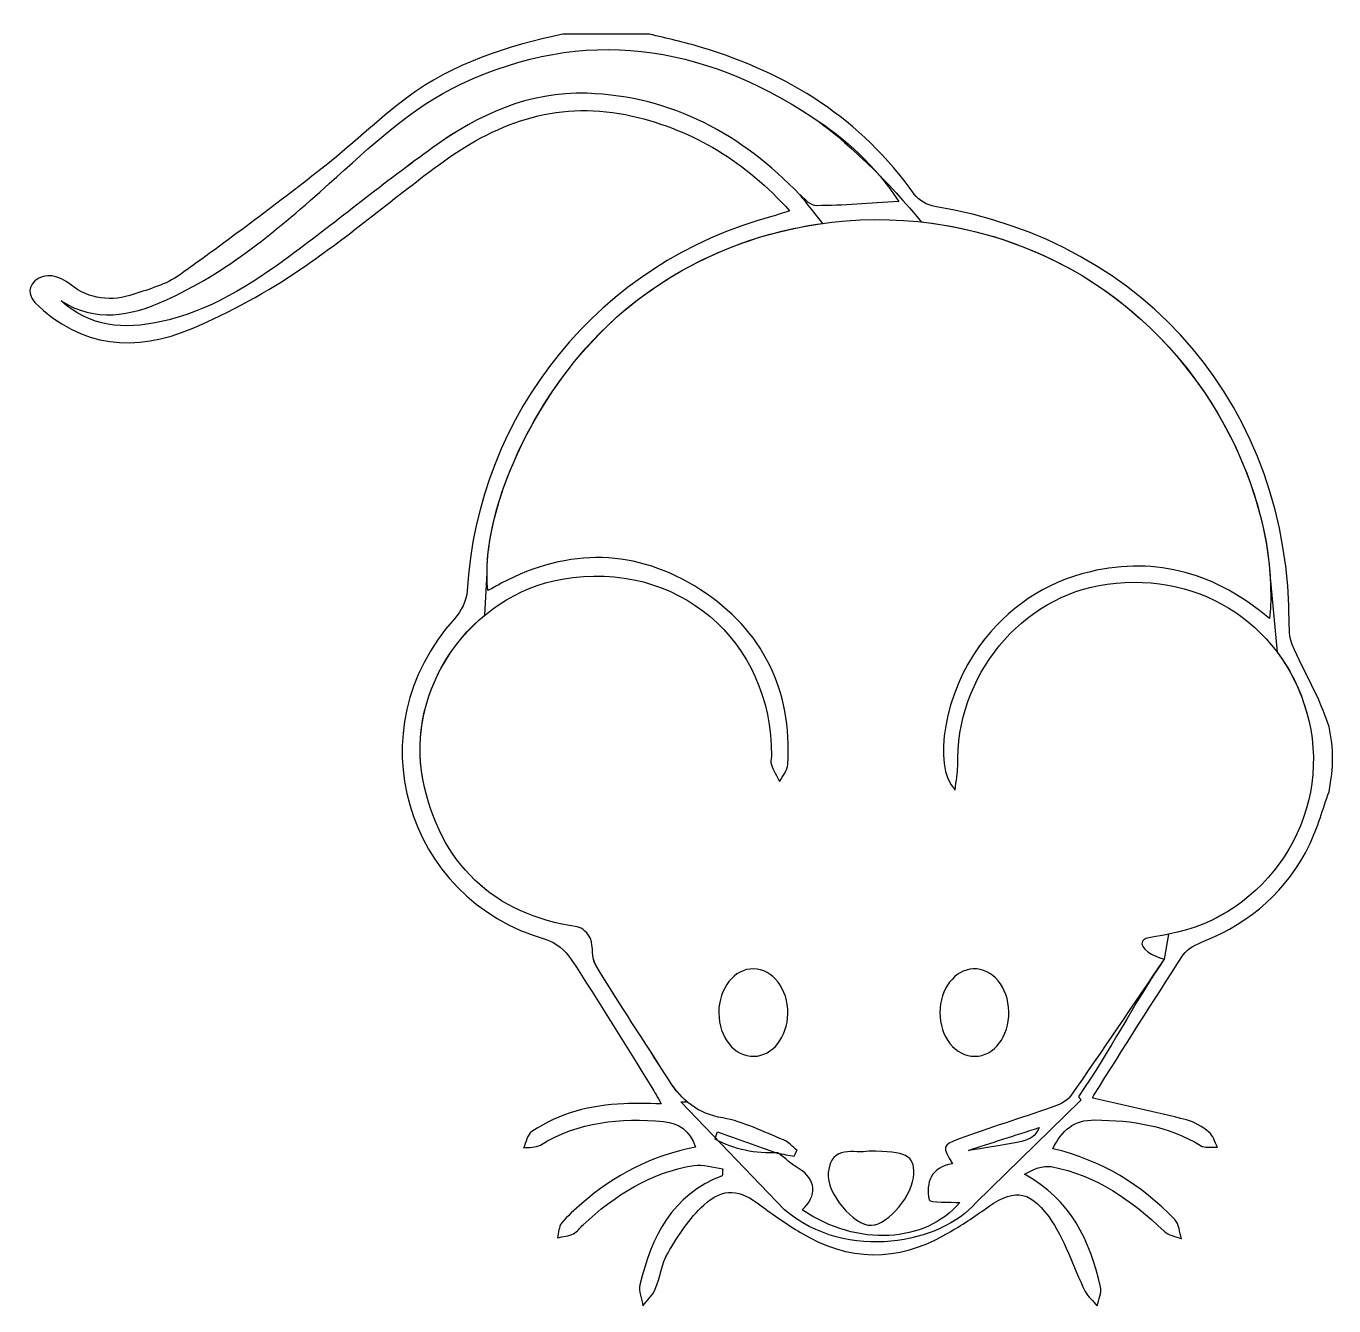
# Model space of a CAD drawing. Header units: centimetres. Extents: x -10.6 to 10.7, y -10 to 10.8.
import ezdxf

# ---------------------------------------------------------------- set-up
doc = ezdxf.new("R2010")
doc.units = ezdxf.units.CM
doc.header["$MEASUREMENT"] = 0
doc.layers.add('Layer 1', color=7, linetype='Continuous')

msp = doc.modelspace()

# ---------------------------------------------------------------- linework, layer by layer
at = {"layer": 'Layer 1'}
for points, knots in [([(-0.44016, 10.65739), (-0.15893, 10.58646), (0.12552, 10.52624), (0.40296, 10.44281), (0.40296, 10.44281), (1.80853, 10.02006), (2.99474, 9.27965), (3.85506, 8.06124), (3.85506, 8.06124), (3.92465, 7.96268), (4.06927, 7.88026), (4.19053, 7.86037), (4.19053, 7.86037), (7.64234, 7.29406), (9.94821, 4.56993), (9.94043, 1.05931), (9.94043, 1.05931), (9.94017, 0.95745), (9.94776, 0.84653), (9.98713, 0.75512), (9.98713, 0.75512), (10.17985, 0.30771), (10.43121, -0.09261), (10.58511, -0.57851), (10.58511, -0.57851), (10.66274, -0.93927), (10.66274, -1.2237), (10.58511, -1.63187), (10.58511, -1.63187), (10.48213, -1.91659), (10.40313, -2.21295), (10.27155, -2.48378), (10.27155, -2.48378), (9.90852, -3.23123), (9.32537, -3.74796), (8.55284, -4.05678), (8.55284, -4.05678), (8.43039, -4.10575), (8.28855, -4.17685), (8.22063, -4.28033), (8.22063, -4.28033), (7.72721, -5.03238), (7.25019, -5.7952), (6.76926, -6.55538), (6.76926, -6.55538), (6.75243, -6.58194), (6.74812, -6.61637), (6.75214, -6.6042), (6.75214, -6.6042), (7.26244, -6.72041), (7.76851, -6.82793), (8.26963, -6.95506), (8.26963, -6.95506), (8.40139, -6.98845), (8.52969, -7.06767), (8.63695, -7.15395), (8.63695, -7.15395), (8.704, -7.20787), (8.72884, -7.31437), (8.7726, -7.39726), (8.7726, -7.39726), (8.68111, -7.39088), (8.57017, -7.41589), (8.50116, -7.37316), (8.50116, -7.37316), (7.97308, -7.046), (7.39568, -6.96255), (6.787, -6.95776), (6.787, -6.95776), (6.43891, -6.95506), (6.25574, -7.12315), (6.10144, -7.42359), (6.10144, -7.42359), (6.89117, -7.6079), (7.53874, -8.0079), (8.08335, -8.57273), (8.08335, -8.57273), (8.15294, -8.64491), (8.15746, -8.77979), (8.19212, -8.88565), (8.19212, -8.88565), (8.096, -8.84575), (7.97736, -8.82943), (7.9074, -8.76227), (7.9074, -8.76227), (7.38355, -8.25967), (6.80673, -7.84956), (6.07802, -7.71497), (6.07802, -7.71497), (5.94163, -7.68978), (5.78822, -7.75669), (5.6417, -7.83665), (5.6417, -7.83665), (6.39888, -8.25067), (6.70765, -8.91472), (6.8786, -9.66651), (6.8786, -9.66651), (6.89979, -9.75967), (6.84412, -9.87027), (6.82407, -9.97277), (6.82407, -9.97277), (6.75798, -9.89551), (6.67265, -9.82773), (6.62912, -9.73933), (6.62912, -9.73933), (6.42976, -9.33468), (6.29582, -8.88555), (6.03666, -8.52563), (6.03666, -8.52563), (5.70696, -8.06766), (5.441, -8.08073), (4.98841, -8.41263), (4.98841, -8.41263), (4.79085, -8.55746), (4.58283, -8.68997), (4.37029, -8.81189), (4.37029, -8.81189), (3.57892, -9.26581), (2.78776, -9.25316), (2.00825, -8.78215), (2.00825, -8.78215), (1.78851, -8.64938), (1.57555, -8.50323), (1.3709, -8.3481), (1.3709, -8.3481), (1.01665, -8.0796), (0.77215, -8.04237), (0.44269, -8.33823), (0.44269, -8.33823), (0.20647, -8.55035), (0.02608, -8.83525), (-0.1395, -9.1115), (-0.1395, -9.1115), (-0.24483, -9.28726), (-0.26629, -9.51134), (-0.34741, -9.70448), (-0.34741, -9.70448), (-0.38929, -9.80425), (-0.47936, -9.88374), (-0.54765, -9.9724), (-0.54765, -9.9724), (-0.56522, -9.85836), (-0.61903, -9.73581), (-0.59448, -9.6317), (-0.59448, -9.6317), (-0.41057, -8.85176), (-0.07949, -8.1735), (0.74108, -7.86209), (0.74108, -7.86209), (0.74312, -7.82478), (0.7451, -7.78745), (0.74711, -7.75014), (0.74711, -7.75014), (0.59048, -7.72945), (0.42747, -7.67002), (0.27832, -7.69463), (0.27832, -7.69463), (-0.42656, -7.8111), (-1.00388, -8.17982), (-1.5187, -8.65822), (-1.5187, -8.65822), (-1.57011, -8.706), (-1.61067, -8.77363), (-1.67054, -8.80205), (-1.67054, -8.80205), (-1.75034, -8.83991), (-1.84408, -8.8483), (-1.93182, -8.86936), (-1.93182, -8.86936), (-1.91134, -8.78861), (-1.91322, -8.68981), (-1.8657, -8.63084), (-1.8657, -8.63084), (-1.77124, -8.51352), (-1.65255, -8.41473), (-1.53865, -8.31424), (-1.53865, -8.31424), (-1.01147, -7.84908), (-0.40454, -7.53756), (0.30875, -7.39746), (0.30875, -7.39746), (0.21236, -7.12565), (0.03803, -7.00556), (-0.21303, -6.98349), (-0.21303, -6.98349), (-0.91423, -6.92195), (-1.59085, -6.9823), (-2.20984, -7.3638), (-2.20984, -7.3638), (-2.28339, -7.40912), (-2.39256, -7.39663), (-2.48522, -7.41095), (-2.48522, -7.41095), (-2.44106, -7.3203), (-2.42111, -7.19389), (-2.34872, -7.14491), (-2.34872, -7.14491), (-1.90083, -6.84183), (-1.39241, -6.71777), (-0.85761, -6.6948), (-0.85761, -6.6948), (-0.67219, -6.68684), (-0.48611, -6.69353), (-0.25148, -6.69353), (-0.25148, -6.69353), (-0.31636, -6.58034), (-0.35731, -6.50327), (-0.40335, -6.4294), (-0.40335, -6.4294), (-0.83637, -5.73508), (-1.26221, -5.03602), (-1.71052, -4.35171), (-1.71052, -4.35171), (-1.80172, -4.21251), (-1.96243, -4.07313), (-2.11814, -4.02868), (-2.11814, -4.02868), (-4.42467, -3.37048), (-5.21578, -0.60439), (-3.60346, 1.1725), (-3.60346, 1.1725), (-3.49649, 1.29042), (-3.40714, 1.46897), (-3.39806, 1.62443), (-3.39806, 1.62443), (-3.23029, 4.51098), (-1.23964, 6.95867), (1.55965, 7.70244), (1.55965, 7.70244), (1.63701, 7.723), (1.71224, 7.75178), (1.83164, 7.79086), (1.83164, 7.79086), (1.12023, 8.58337), (0.28878, 9.09676), (-0.72003, 9.32825), (-0.72003, 9.32825), (-1.86861, 9.59178), (-2.87384, 9.25282), (-3.78906, 8.58678), (-3.78906, 8.58678), (-4.56434, 8.02261), (-5.29454, 7.39454), (-6.08525, 6.85416), (-6.08525, 6.85416), (-6.64016, 6.47493), (-7.24248, 6.14674), (-7.86084, 5.88301), (-7.86084, 5.88301), (-8.77675, 5.49238), (-9.66051, 5.56453), (-10.41198, 6.30343), (-10.41198, 6.30343), (-10.47786, 6.39815), (-10.55303, 6.50049), (-10.41198, 6.65456), (-10.41198, 6.65456), (-10.24278, 6.80278), (-10.01876, 6.73994), (-9.83246, 6.59352), (-9.83246, 6.59352), (-9.52292, 6.35026), (-9.1692, 6.3151), (-8.80537, 6.43771), (-8.80537, 6.43771), (-8.55256, 6.52293), (-8.27988, 6.5959), (-8.06787, 6.74703), (-8.06787, 6.74703), (-7.29113, 7.30056), (-6.5285, 7.87484), (-5.77549, 8.46055), (-5.77549, 8.46055), (-5.29765, 8.83221), (-4.86223, 9.25901), (-4.37936, 9.62347), (-4.37936, 9.62347), (-3.62993, 10.1891), (-2.75085, 10.46262), (-1.8446, 10.65736), (-1.8446, 10.65736), (-1.37649, 10.65739), (-0.90831, 10.65739), (-0.44016, 10.65739)], [0, 0, 0, 0, 0.01388889, 0.01388889, 0.01388889, 0.01388889, 0.02777778, 0.02777778, 0.02777778, 0.02777778, 0.04166667, 0.04166667, 0.04166667, 0.04166667, 0.05555556, 0.05555556, 0.05555556, 0.05555556, 0.06944444, 0.06944444, 0.06944444, 0.06944444, 0.08333333, 0.08333333, 0.08333333, 0.08333333, 0.09722222, 0.09722222, 0.09722222, 0.09722222, 0.11111111, 0.11111111, 0.11111111, 0.11111111, 0.125, 0.125, 0.125, 0.125, 0.13888889, 0.13888889, 0.13888889, 0.13888889, 0.15277778, 0.15277778, 0.15277778, 0.15277778, 0.16666667, 0.16666667, 0.16666667, 0.16666667, 0.18055556, 0.18055556, 0.18055556, 0.18055556, 0.19444444, 0.19444444, 0.19444444, 0.19444444, 0.20833333, 0.20833333, 0.20833333, 0.20833333, 0.22222222, 0.22222222, 0.22222222, 0.22222222, 0.23611111, 0.23611111, 0.23611111, 0.23611111, 0.25, 0.25, 0.25, 0.25, 0.26388889, 0.26388889, 0.26388889, 0.26388889, 0.27777778, 0.27777778, 0.27777778, 0.27777778, 0.29166667, 0.29166667, 0.29166667, 0.29166667, 0.30555556, 0.30555556, 0.30555556, 0.30555556, 0.31944444, 0.31944444, 0.31944444, 0.31944444, 0.33333333, 0.33333333, 0.33333333, 0.33333333, 0.34722222, 0.34722222, 0.34722222, 0.34722222, 0.36111111, 0.36111111, 0.36111111, 0.36111111, 0.375, 0.375, 0.375, 0.375, 0.38888889, 0.38888889, 0.38888889, 0.38888889, 0.40277778, 0.40277778, 0.40277778, 0.40277778, 0.41666667, 0.41666667, 0.41666667, 0.41666667, 0.43055556, 0.43055556, 0.43055556, 0.43055556, 0.44444444, 0.44444444, 0.44444444, 0.44444444, 0.45833333, 0.45833333, 0.45833333, 0.45833333, 0.47222222, 0.47222222, 0.47222222, 0.47222222, 0.48611111, 0.48611111, 0.48611111, 0.48611111, 0.5, 0.5, 0.5, 0.5, 0.51388889, 0.51388889, 0.51388889, 0.51388889, 0.52777778, 0.52777778, 0.52777778, 0.52777778, 0.54166667, 0.54166667, 0.54166667, 0.54166667, 0.55555556, 0.55555556, 0.55555556, 0.55555556, 0.56944444, 0.56944444, 0.56944444, 0.56944444, 0.58333333, 0.58333333, 0.58333333, 0.58333333, 0.59722222, 0.59722222, 0.59722222, 0.59722222, 0.61111111, 0.61111111, 0.61111111, 0.61111111, 0.625, 0.625, 0.625, 0.625, 0.63888889, 0.63888889, 0.63888889, 0.63888889, 0.65277778, 0.65277778, 0.65277778, 0.65277778, 0.66666667, 0.66666667, 0.66666667, 0.66666667, 0.68055556, 0.68055556, 0.68055556, 0.68055556, 0.69444444, 0.69444444, 0.69444444, 0.69444444, 0.70833333, 0.70833333, 0.70833333, 0.70833333, 0.72222222, 0.72222222, 0.72222222, 0.72222222, 0.73611111, 0.73611111, 0.73611111, 0.73611111, 0.75, 0.75, 0.75, 0.75, 0.76388889, 0.76388889, 0.76388889, 0.76388889, 0.77777778, 0.77777778, 0.77777778, 0.77777778, 0.79166667, 0.79166667, 0.79166667, 0.79166667, 0.80555556, 0.80555556, 0.80555556, 0.80555556, 0.81944444, 0.81944444, 0.81944444, 0.81944444, 0.83333333, 0.83333333, 0.83333333, 0.83333333, 0.84722222, 0.84722222, 0.84722222, 0.84722222, 0.86111111, 0.86111111, 0.86111111, 0.86111111, 0.875, 0.875, 0.875, 0.875, 0.88888889, 0.88888889, 0.88888889, 0.88888889, 0.90277778, 0.90277778, 0.90277778, 0.90277778, 0.91666667, 0.91666667, 0.91666667, 0.91666667, 0.93055556, 0.93055556, 0.93055556, 0.93055556, 0.94444444, 0.94444444, 0.94444444, 0.94444444, 0.95833333, 0.95833333, 0.95833333, 0.95833333, 0.97222222, 0.97222222, 0.97222222, 0.97222222, 1, 1, 1, 1]), ([(-9.98757, 6.33092), (-9.51703, 5.90304), (-8.96458, 5.86539), (-8.3816, 5.989), (-8.3816, 5.989), (-7.58383, 6.15815), (-6.91271, 6.58519), (-6.27184, 7.05937), (-6.27184, 7.05937), (-5.4918, 7.63656), (-4.74099, 8.25391), (-3.95248, 8.8189), (-3.95248, 8.8189), (-3.21112, 9.35008), (-2.40406, 9.72952), (-1.45262, 9.69713), (-1.45262, 9.69713), (-0.0598, 9.64977), (1.05132, 9.02752), (1.99988, 8.05269), (1.99988, 8.05269), (2.07571, 7.97474), (2.18271, 7.87312), (2.27449, 7.87386), (2.27449, 7.87386), (2.70179, 7.87725), (3.12888, 7.91278), (3.60418, 7.93956), (3.60418, 7.93956), (3.22503, 8.52667), (2.74217, 8.9576), (2.19546, 9.31598), (2.19546, 9.31598), (0.39751, 10.49457), (-1.49053, 10.78672), (-3.48829, 9.85102), (-3.48829, 9.85102), (-4.31689, 9.46296), (-4.96641, 8.83407), (-5.63663, 8.23193), (-5.63663, 8.23193), (-6.45525, 7.49639), (-7.29475, 6.7849), (-8.31241, 6.32989), (-8.31241, 6.32989), (-8.86518, 6.08277), (-9.42583, 5.97927), (-9.98757, 6.33092)], [0, 0, 0, 0, 0.07692308, 0.07692308, 0.07692308, 0.07692308, 0.15384615, 0.15384615, 0.15384615, 0.15384615, 0.23076923, 0.23076923, 0.23076923, 0.23076923, 0.30769231, 0.30769231, 0.30769231, 0.30769231, 0.38461538, 0.38461538, 0.38461538, 0.38461538, 0.46153846, 0.46153846, 0.46153846, 0.46153846, 0.53846154, 0.53846154, 0.53846154, 0.53846154, 0.61538462, 0.61538462, 0.61538462, 0.61538462, 0.69230769, 0.69230769, 0.69230769, 0.69230769, 0.76923077, 0.76923077, 0.76923077, 0.76923077, 0.84615385, 0.84615385, 0.84615385, 0.84615385, 1, 1, 1, 1]), ([(1.63335, -7.497), (1.30966, -7.38098), (0.98594, -7.26501), (0.66222, -7.14902), (0.66222, -7.14902), (0.65015, -7.189), (0.63809, -7.2289), (0.62602, -7.26882), (0.62602, -7.26882), (0.93757, -7.44154), (1.27869, -7.50612), (1.64231, -7.48819), (1.64231, -7.48819), (1.75664, -7.57593), (1.86435, -7.67459), (1.98667, -7.74925), (1.98667, -7.74925), (2.26144, -7.91697), (2.28655, -8.18854), (2.03861, -8.41547), (2.03861, -8.41547), (2.93639, -9.02383), (4.03108, -8.95583), (4.59496, -8.29731), (4.59496, -8.29731), (4.44346, -8.2867), (4.10815, -8.30488), (4.09799, -8.25574), (4.09799, -8.25574), (4.03991, -7.97507), (4.12598, -7.72046), (4.47624, -7.66971), (4.47624, -7.66971), (4.30725, -7.38957), (4.30156, -7.36724), (4.58427, -7.26318), (4.58427, -7.26318), (5.07674, -7.08189), (5.58016, -6.93044), (6.07546, -6.75648), (6.07546, -6.75648), (6.18973, -6.71632), (6.32631, -6.66112), (6.39053, -6.56945), (6.39053, -6.56945), (6.90586, -5.83362), (7.40624, -5.08739), (7.90844, -4.34838), (7.90844, -4.34838), (7.73905, -4.30615), (7.49431, -4.16725), (7.55752, -4.05628), (7.55752, -4.05628), (7.5935, -3.98865), (7.79787, -3.98445), (7.98062, -3.94441), (7.98062, -3.94441), (9.5782, -3.64554), (10.62778, -2.04687), (10.25609, -0.47551), (10.25609, -0.47551), (9.89996, 1.03013), (8.53987, 1.94974), (6.98552, 1.73585), (6.98552, 1.73585), (5.58717, 1.54344), (4.52394, 0.24569), (4.55987, -1.21939), (4.55987, -1.21939), (4.56265, -1.33263), (4.53563, -1.44661), (4.51732, -1.60491), (4.51732, -1.60491), (4.13256, -1.20618), (4.36608, -0.00929), (4.91327, 0.7338), (4.91327, 0.7338), (5.36804, 1.35139), (5.96793, 1.76192), (6.71244, 1.9367), (6.71244, 1.9367), (7.7993, 2.19181), (8.76188, 1.89998), (9.61989, 1.17621), (9.61989, 1.17621), (9.79586, 2.94148), (8.76058, 5.4314), (6.57819, 6.73923), (6.57819, 6.73923), (4.37731, 8.05815), (1.55328, 7.92673), (-0.50105, 6.44589), (-0.50105, 6.44589), (-2.23494, 5.196), (-3.21493, 2.90497), (-3.06031, 1.63016), (-3.06031, 1.63016), (-2.98453, 1.67196), (-2.915, 1.71197), (-2.84399, 1.74928), (-2.84399, 1.74928), (-1.74745, 2.32523), (-0.65229, 2.31652), (0.38631, 1.64464), (0.38631, 1.64464), (1.39842, 0.98982), (1.87356, 0.02404), (1.80583, -1.18899), (1.80583, -1.18899), (1.80051, -1.28437), (1.71786, -1.37549), (1.67113, -1.46863), (1.67113, -1.46863), (1.62546, -1.37801), (1.57382, -1.28982), (1.53693, -1.19579), (1.53693, -1.19579), (1.52111, -1.15557), (1.53651, -1.10329), (1.53693, -1.05646), (1.53693, -1.05646), (1.55392, 0.82552), (0.00086, 2.14132), (-1.8558, 1.81808), (-1.8558, 1.81808), (-3.34321, 1.55908), (-4.40382, 0.03397), (-4.11558, -1.43148), (-4.11558, -1.43148), (-3.84692, -2.79737), (-2.97549, -3.62488), (-1.6126, -3.82519), (-1.6126, -3.82519), (-1.53116, -3.83715), (-1.42956, -3.93404), (-1.39826, -4.015), (-1.39826, -4.015), (-1.34614, -4.14973), (-1.38424, -4.32843), (-1.31306, -4.44513), (-1.31306, -4.44513), (-0.92984, -5.07352), (-0.52114, -5.68629), (-0.12847, -6.30901), (-0.12847, -6.30901), (0.08007, -6.63977), (0.33976, -6.8531), (0.74963, -6.9247), (0.74963, -6.9247), (1.08904, -6.98394), (1.41096, -7.15055), (1.73573, -7.28176), (1.73573, -7.28176), (1.81783, -7.31494), (1.88117, -7.39455), (1.95319, -7.45279), (1.95319, -7.45279), (1.93821, -7.48422), (1.92324, -7.51571), (1.90826, -7.54714), (1.90826, -7.54714), (1.81798, -7.52938), (1.72757, -7.51157), (1.63335, -7.497)], [0, 0, 0, 0, 0.02380952, 0.02380952, 0.02380952, 0.02380952, 0.04761905, 0.04761905, 0.04761905, 0.04761905, 0.07142857, 0.07142857, 0.07142857, 0.07142857, 0.0952381, 0.0952381, 0.0952381, 0.0952381, 0.11904762, 0.11904762, 0.11904762, 0.11904762, 0.14285714, 0.14285714, 0.14285714, 0.14285714, 0.16666667, 0.16666667, 0.16666667, 0.16666667, 0.19047619, 0.19047619, 0.19047619, 0.19047619, 0.21428571, 0.21428571, 0.21428571, 0.21428571, 0.23809524, 0.23809524, 0.23809524, 0.23809524, 0.26190476, 0.26190476, 0.26190476, 0.26190476, 0.28571429, 0.28571429, 0.28571429, 0.28571429, 0.30952381, 0.30952381, 0.30952381, 0.30952381, 0.33333333, 0.33333333, 0.33333333, 0.33333333, 0.35714286, 0.35714286, 0.35714286, 0.35714286, 0.38095238, 0.38095238, 0.38095238, 0.38095238, 0.4047619, 0.4047619, 0.4047619, 0.4047619, 0.42857143, 0.42857143, 0.42857143, 0.42857143, 0.45238095, 0.45238095, 0.45238095, 0.45238095, 0.47619048, 0.47619048, 0.47619048, 0.47619048, 0.5, 0.5, 0.5, 0.5, 0.52380952, 0.52380952, 0.52380952, 0.52380952, 0.54761905, 0.54761905, 0.54761905, 0.54761905, 0.57142857, 0.57142857, 0.57142857, 0.57142857, 0.5952381, 0.5952381, 0.5952381, 0.5952381, 0.61904762, 0.61904762, 0.61904762, 0.61904762, 0.64285714, 0.64285714, 0.64285714, 0.64285714, 0.66666667, 0.66666667, 0.66666667, 0.66666667, 0.69047619, 0.69047619, 0.69047619, 0.69047619, 0.71428571, 0.71428571, 0.71428571, 0.71428571, 0.73809524, 0.73809524, 0.73809524, 0.73809524, 0.76190476, 0.76190476, 0.76190476, 0.76190476, 0.78571429, 0.78571429, 0.78571429, 0.78571429, 0.80952381, 0.80952381, 0.80952381, 0.80952381, 0.83333333, 0.83333333, 0.83333333, 0.83333333, 0.85714286, 0.85714286, 0.85714286, 0.85714286, 0.88095238, 0.88095238, 0.88095238, 0.88095238, 0.9047619, 0.9047619, 0.9047619, 0.9047619, 0.92857143, 0.92857143, 0.92857143, 0.92857143, 0.95238095, 0.95238095, 0.95238095, 0.95238095, 1, 1, 1, 1]), ([(0.68472, -5.21901), (0.68398, -4.82012), (0.93573, -4.50228), (1.24958, -4.50596), (1.24958, -4.50596), (1.56097, -4.50961), (1.81034, -4.83568), (1.80394, -5.23081), (1.80394, -5.23081), (1.79772, -5.61319), (1.55669, -5.9178), (1.25517, -5.92455), (1.25517, -5.92455), (0.93721, -5.93161), (0.68548, -5.62028), (0.68472, -5.21901)], [0, 0, 0, 0, 0.2, 0.2, 0.2, 0.2, 0.4, 0.4, 0.4, 0.4, 0.6, 0.6, 0.6, 0.6, 1, 1, 1, 1]), ([(5.3894, -5.20248), (5.39519, -5.60488), (5.15315, -5.92135), (4.83714, -5.92458), (4.83714, -5.92458), (4.52305, -5.92781), (4.26842, -5.60766), (4.27064, -5.21243), (4.27064, -5.21243), (4.27281, -4.834), (4.51281, -4.51941), (4.80962, -4.50599), (4.80962, -4.50599), (5.12654, -4.49167), (5.38358, -4.80047), (5.3894, -5.20248)], [0, 0, 0, 0, 0.2, 0.2, 0.2, 0.2, 0.4, 0.4, 0.4, 0.4, 0.6, 0.6, 0.6, 0.6, 1, 1, 1, 1]), ([(4.73633, -7.45027), (5.76662, -7.29668), (5.76662, -7.29668), (5.88393, -7.07914), (5.88393, -7.07914), (5.4706, -7.21281), (5.10347, -7.33155), (4.73633, -7.45027)], [0, 0, 0, 0, 0.33333333, 0.33333333, 0.33333333, 0.33333333, 1, 1, 1, 1]), ([(3.12076, -7.46517), (3.73092, -7.46554), (3.85339, -7.53158), (3.84926, -7.83257), (3.84926, -7.83257), (3.84471, -8.16184), (3.4331, -8.66056), (3.16103, -8.66638), (3.16103, -8.66638), (2.87539, -8.67244), (2.42604, -8.14962), (2.46031, -7.8123), (2.46031, -7.8123), (2.50791, -7.3433), (2.89631, -7.51083), (3.12076, -7.46517)], [0, 0, 0, 0, 0.2, 0.2, 0.2, 0.2, 0.4, 0.4, 0.4, 0.4, 0.6, 0.6, 0.6, 0.6, 1, 1, 1, 1])]:
    msp.add_open_spline(points, degree=3, knots=knots, dxfattribs=at)
at = {"layer": 'Layer 1', "color": 9}
msp.add_open_spline([(10.25612, -0.47546), (10.15695, -0.05623), (9.97989, 0.31747), (9.74254, 0.63402), (9.74254, 0.63402), (9.74254, 0.63402), (9.62689, 1.89981), (9.62689, 1.89981), (9.62689, 1.89981), (9.50611, 3.57102), (8.47595, 5.60199), (6.5782, 6.73922), (6.5782, 6.73922), (5.76884, 7.22425), (4.87521, 7.51286), (3.96658, 7.61065), (3.96658, 7.61065), (3.50573, 8.20149), (2.6697, 9.00508), (2.19546, 9.31597), (2.19546, 9.31597), (0.39751, 10.49456), (-1.49053, 10.78671), (-3.48829, 9.85101), (-3.48829, 9.85101), (-4.31689, 9.46295), (-4.96641, 8.83406), (-5.63663, 8.23192), (-5.63663, 8.23192), (-6.45525, 7.49638), (-7.29475, 6.78489), (-8.31241, 6.32988), (-8.31241, 6.32988), (-8.86515, 6.08276), (-9.42583, 5.97925), (-9.98754, 6.33091), (-9.98754, 6.33091), (-9.517, 5.90303), (-8.96455, 5.86538), (-8.38157, 5.98899), (-8.38157, 5.98899), (-7.5838, 6.15814), (-6.91268, 6.58518), (-6.27181, 7.05936), (-6.27181, 7.05936), (-5.49177, 7.63655), (-4.74096, 8.2539), (-3.95245, 8.81889), (-3.95245, 8.81889), (-3.21109, 9.35007), (-2.40403, 9.72951), (-1.45259, 9.69712), (-1.45259, 9.69712), (-0.05977, 9.64976), (1.05135, 9.02751), (1.99991, 8.05268), (1.99991, 8.05268), (2.03695, 8.01461), (2.20097, 7.7982), (2.36967, 7.58693), (2.36967, 7.58693), (1.34626, 7.44604), (0.35569, 7.0634), (-0.50101, 6.44586), (-0.50101, 6.44586), (-1.91941, 5.4234), (-2.83329, 3.70422), (-3.03426, 2.41459), (-3.03426, 2.41459), (-3.04532, 2.34366), (-3.05418, 2.27404), (-3.06088, 2.20589), (-3.06088, 2.20589), (-3.06088, 2.20589), (-3.06089, 2.20591), (-3.06089, 2.20591), (-3.06089, 2.20591), (-3.06089, 2.20591), (-3.06089, 2.20562), (-3.06089, 2.20562), (-3.06089, 2.20562), (-3.0706, 2.1069), (-3.07552, 2.01147), (-3.07592, 1.91955), (-3.07592, 1.91955), (-3.07592, 1.91955), (-3.11201, 1.23219), (-3.11201, 1.23219), (-3.11201, 1.23219), (-3.87986, 0.59804), (-4.31235, -0.43058), (-4.11547, -1.43153), (-4.11547, -1.43153), (-3.84681, -2.79742), (-2.97538, -3.62493), (-1.61249, -3.82524), (-1.61249, -3.82524), (-1.53105, -3.8372), (-1.42945, -3.93409), (-1.39815, -4.01505), (-1.39815, -4.01505), (-1.34603, -4.14978), (-1.38413, -4.32848), (-1.31295, -4.44518), (-1.31295, -4.44518), (-0.92973, -5.07357), (-0.52103, -5.68634), (-0.12836, -6.30906), (-0.12836, -6.30906), (-0.04002, -6.44918), (0.0577, -6.56795), (0.17194, -6.6641), (0.17194, -6.6641), (0.17194, -6.6641), (0.06597, -6.66426), (0.06597, -6.66426), (0.06597, -6.66426), (0.06597, -6.66426), (1.74761, -8.41548), (1.74761, -8.41548), (1.74761, -8.41548), (2.77472, -9.27384), (4.29571, -8.95584), (4.85959, -8.29732), (4.85959, -8.29732), (4.85959, -8.29732), (6.5489, -6.64621), (6.5489, -6.64621), (6.5489, -6.64621), (6.58076, -6.6238), (6.50254, -6.59845), (6.52289, -6.56943), (6.52289, -6.56943), (7.03822, -5.8336), (7.40631, -5.08737), (7.90851, -4.34836), (7.90851, -4.34836), (7.90851, -4.34836), (7.98071, -3.94439), (7.98071, -3.94439), (7.98071, -3.94439), (9.57823, -3.64548), (10.62781, -2.04682), (10.25612, -0.47546)], degree=3, knots=[0, 0, 0, 0, 0.02702703, 0.02702703, 0.02702703, 0.02702703, 0.05405405, 0.05405405, 0.05405405, 0.05405405, 0.08108108, 0.08108108, 0.08108108, 0.08108108, 0.10810811, 0.10810811, 0.10810811, 0.10810811, 0.13513514, 0.13513514, 0.13513514, 0.13513514, 0.16216216, 0.16216216, 0.16216216, 0.16216216, 0.18918919, 0.18918919, 0.18918919, 0.18918919, 0.21621622, 0.21621622, 0.21621622, 0.21621622, 0.24324324, 0.24324324, 0.24324324, 0.24324324, 0.27027027, 0.27027027, 0.27027027, 0.27027027, 0.2972973, 0.2972973, 0.2972973, 0.2972973, 0.32432432, 0.32432432, 0.32432432, 0.32432432, 0.35135135, 0.35135135, 0.35135135, 0.35135135, 0.37837838, 0.37837838, 0.37837838, 0.37837838, 0.40540541, 0.40540541, 0.40540541, 0.40540541, 0.43243243, 0.43243243, 0.43243243, 0.43243243, 0.45945946, 0.45945946, 0.45945946, 0.45945946, 0.48648649, 0.48648649, 0.48648649, 0.48648649, 0.51351351, 0.51351351, 0.51351351, 0.51351351, 0.54054054, 0.54054054, 0.54054054, 0.54054054, 0.56756757, 0.56756757, 0.56756757, 0.56756757, 0.59459459, 0.59459459, 0.59459459, 0.59459459, 0.62162162, 0.62162162, 0.62162162, 0.62162162, 0.64864865, 0.64864865, 0.64864865, 0.64864865, 0.67567568, 0.67567568, 0.67567568, 0.67567568, 0.7027027, 0.7027027, 0.7027027, 0.7027027, 0.72972973, 0.72972973, 0.72972973, 0.72972973, 0.75675676, 0.75675676, 0.75675676, 0.75675676, 0.78378378, 0.78378378, 0.78378378, 0.78378378, 0.81081081, 0.81081081, 0.81081081, 0.81081081, 0.83783784, 0.83783784, 0.83783784, 0.83783784, 0.86486486, 0.86486486, 0.86486486, 0.86486486, 0.89189189, 0.89189189, 0.89189189, 0.89189189, 0.91891892, 0.91891892, 0.91891892, 0.91891892, 0.94594595, 0.94594595, 0.94594595, 0.94594595, 1, 1, 1, 1], dxfattribs=at)

doc.saveas('drawing.dxf')
